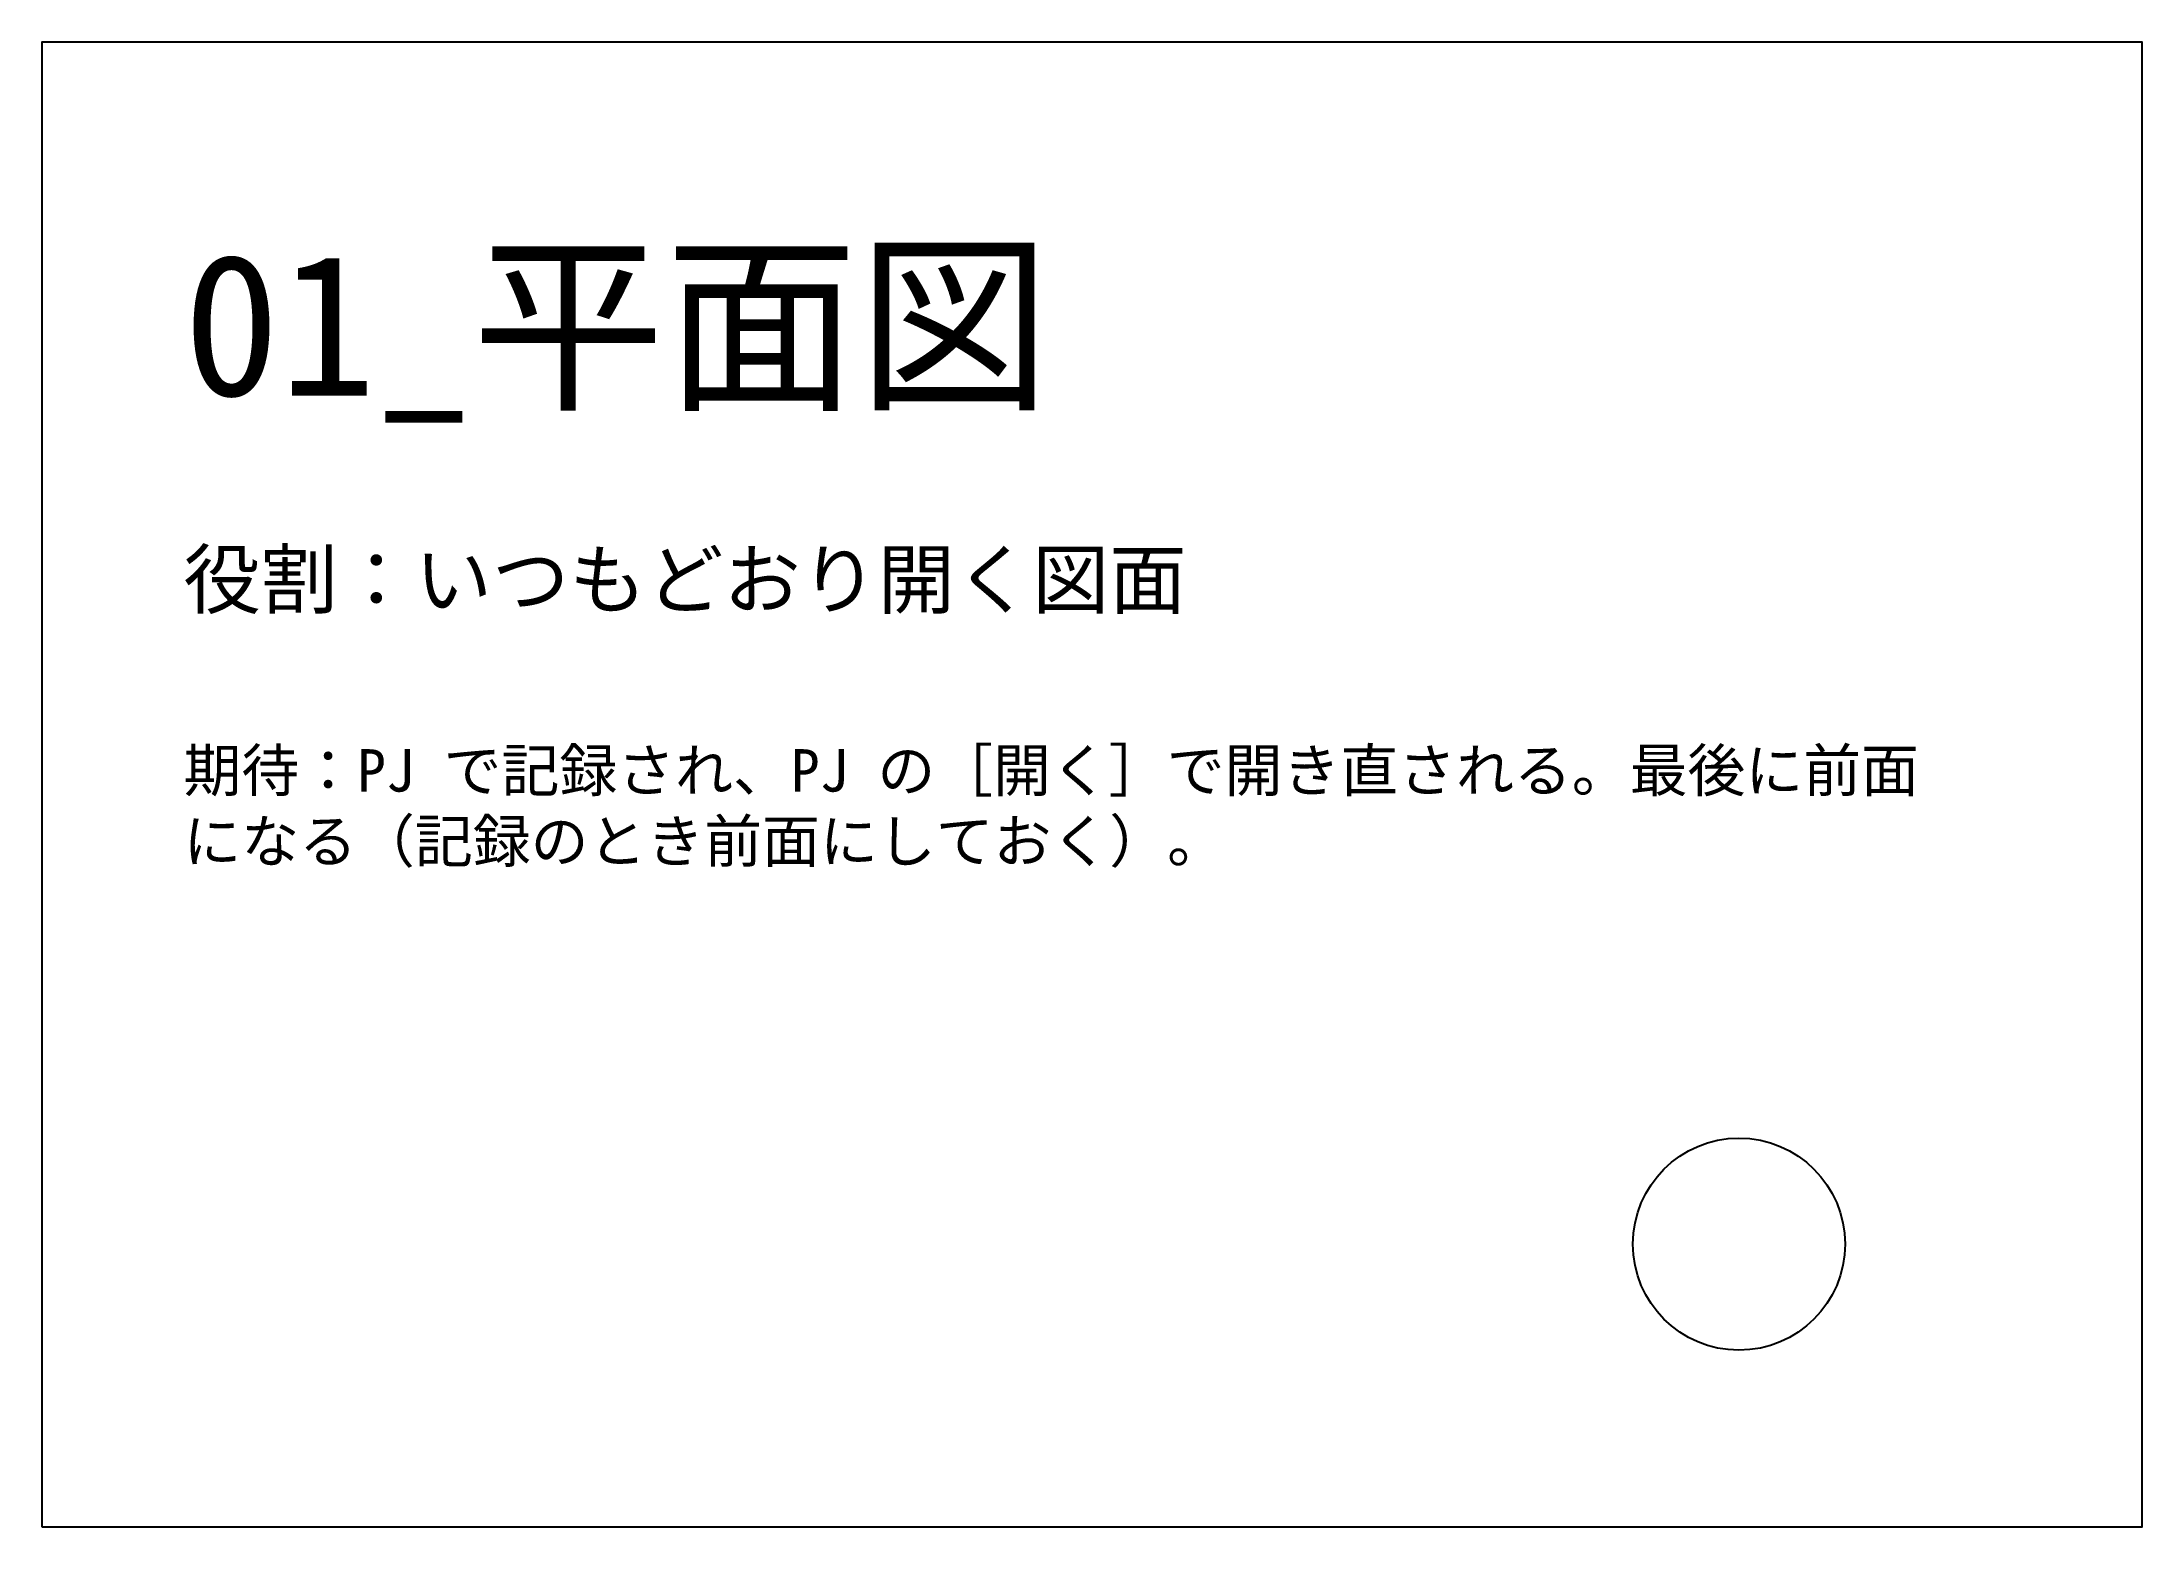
# Model space of a CAD drawing. Header units: millimetres. Extents: x 0 to 297, y 0 to 210.
import ezdxf

# ---------------------------------------------------------------- set-up
doc = ezdxf.new("R2010")
doc.units = ezdxf.units.MM
doc.layers.add('PJ_作図', color=4, linetype='Continuous')
doc.layers.add('PJ_見出し', color=8, linetype='Continuous')
doc.styles.add('PJ_JP', font='msgothic.ttc')

msp = doc.modelspace()

# ---------------------------------------------------------------- linework, layer by layer
at = {"layer": 'PJ_作図'}
msp.add_circle((240, 40), 15, dxfattribs=at)
at = {"layer": 'PJ_見出し'}
msp.add_lwpolyline([(0, 0), (297, 0), (297, 210), (0, 210)], close=True, dxfattribs=at)

# ---------------------------------------------------------------- texts
at = {"layer": 'PJ_見出し', "style": 'PJ_JP'}
for s, height, p in [('01_平面図', 20, (20, 160)), ('役割：いつもどおり開く図面', 8, (20, 130))]:
    msp.add_text(s, height=height, dxfattribs=at).set_placement(p)
at = {"layer": 'PJ_見出し', "insert": (20, 110), "char_height": 6, "width": 250, "attachment_point": 1, "style": 'PJ_JP'}
msp.add_mtext('期待：PJ で記録され、PJ の［開く］で開き直される。最後に前面になる（記録のとき前面にしておく）。', dxfattribs=at)

doc.saveas('drawing.dxf')
